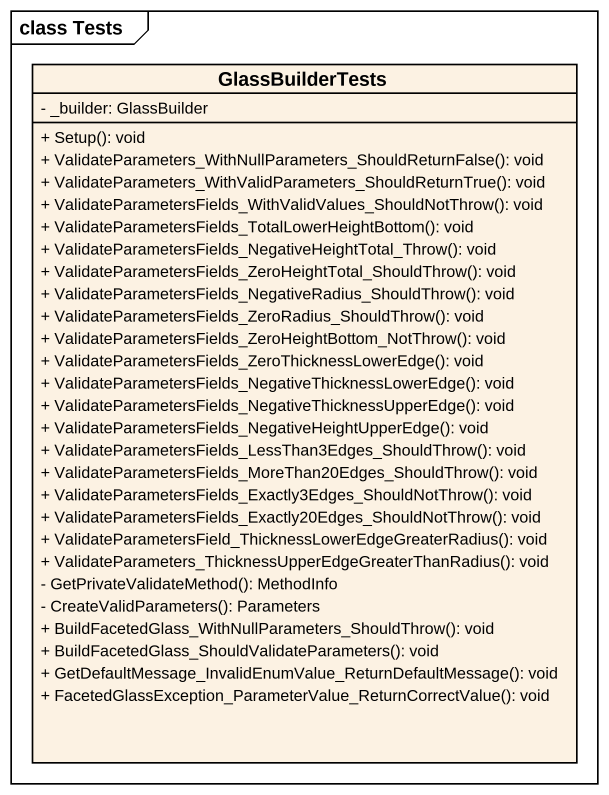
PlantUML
@startuml
mainframe class Tests
hide circle
hide empty members
skinparam classAttributeIconSize 0
class GlassBuilderTests {
  - _builder: GlassBuilder
  + Setup(): void
  + ValidateParameters_WithNullParameters_ShouldReturnFalse(): void
  + ValidateParameters_WithValidParameters_ShouldReturnTrue(): void
  + ValidateParametersFields_WithValidValues_ShouldNotThrow(): void
  + ValidateParametersFields_TotalLowerHeightBottom(): void
  + ValidateParametersFields_NegativeHeightTotal_Throw(): void
  + ValidateParametersFields_ZeroHeightTotal_ShouldThrow(): void
  + ValidateParametersFields_NegativeRadius_ShouldThrow(): void
  + ValidateParametersFields_ZeroRadius_ShouldThrow(): void
  + ValidateParametersFields_ZeroHeightBottom_NotThrow(): void
  + ValidateParametersFields_ZeroThicknessLowerEdge(): void
  + ValidateParametersFields_NegativeThicknessLowerEdge(): void
  + ValidateParametersFields_NegativeThicknessUpperEdge(): void
  + ValidateParametersFields_NegativeHeightUpperEdge(): void
  + ValidateParametersFields_LessThan3Edges_ShouldThrow(): void
  + ValidateParametersFields_MoreThan20Edges_ShouldThrow(): void
  + ValidateParametersFields_Exactly3Edges_ShouldNotThrow(): void
  + ValidateParametersFields_Exactly20Edges_ShouldNotThrow(): void
  + ValidateParametersField_ThicknessLowerEdgeGreaterRadius(): void
  + ValidateParameters_ThicknessUpperEdgeGreaterThanRadius(): void
  - GetPrivateValidateMethod(): MethodInfo
  - CreateValidParameters(): Parameters
  + BuildFacetedGlass_WithNullParameters_ShouldThrow(): void
  + BuildFacetedGlass_ShouldValidateParameters(): void
  + GetDefaultMessage_InvalidEnumValue_ReturnDefaultMessage(): void
  + FacetedGlassException_ParameterValue_ReturnCorrectValue(): void
}
@enduml
